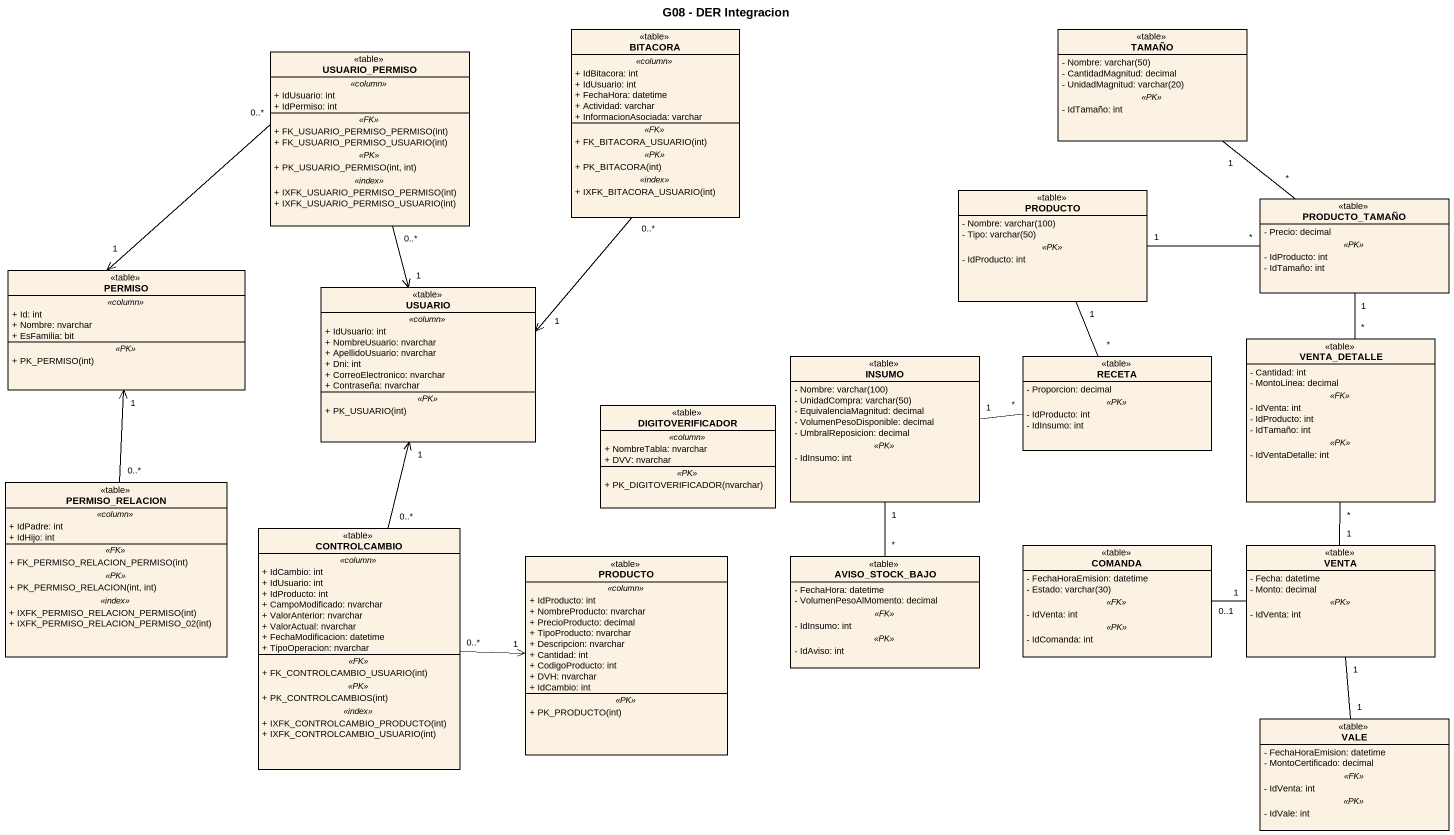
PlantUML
@startuml
title G08 - DER Integracion
hide circle
hide empty members
skinparam classAttributeIconSize 0
class USUARIO_PERMISO <<table>> {
  .. <<column>> ..
  + IdUsuario: int
  + IdPermiso: int
  .. <<FK>> ..
  + FK_USUARIO_PERMISO_PERMISO(int)
  + FK_USUARIO_PERMISO_USUARIO(int)
  .. <<PK>> ..
  + PK_USUARIO_PERMISO(int, int)
  .. <<index>> ..
  + IXFK_USUARIO_PERMISO_PERMISO(int)
  + IXFK_USUARIO_PERMISO_USUARIO(int)
}
class BITACORA <<table>> {
  .. <<column>> ..
  + IdBitacora: int
  + IdUsuario: int
  + FechaHora: datetime
  + Actividad: varchar
  + InformacionAsociada: varchar
  .. <<FK>> ..
  + FK_BITACORA_USUARIO(int)
  .. <<PK>> ..
  + PK_BITACORA(int)
  .. <<index>> ..
  + IXFK_BITACORA_USUARIO(int)
}
class TAMAÑO <<table>> {
  {field} - Nombre: varchar(50)
  - CantidadMagnitud: decimal
  {field} - UnidadMagnitud: varchar(20)
  .. <<PK>> ..
  - IdTamaño: int
}
class PRODUCTO <<table>> {
  {field} - Nombre: varchar(100)
  {field} - Tipo: varchar(50)
  .. <<PK>> ..
  - IdProducto: int
}
class PRODUCTO_TAMAÑO <<table>> {
  - Precio: decimal
  .. <<PK>> ..
  - IdProducto: int
  - IdTamaño: int
}
class PERMISO <<table>> {
  .. <<column>> ..
  + Id: int
  + Nombre: nvarchar
  + EsFamilia: bit
  .. <<PK>> ..
  + PK_PERMISO(int)
}
class USUARIO <<table>> {
  .. <<column>> ..
  + IdUsuario: int
  + NombreUsuario: nvarchar
  + ApellidoUsuario: nvarchar
  + Dni: int
  + CorreoElectronico: nvarchar
  + Contraseña: nvarchar
  .. <<PK>> ..
  + PK_USUARIO(int)
}
class INSUMO <<table>> {
  {field} - Nombre: varchar(100)
  {field} - UnidadCompra: varchar(50)
  - EquivalenciaMagnitud: decimal
  - VolumenPesoDisponible: decimal
  - UmbralReposicion: decimal
  .. <<PK>> ..
  - IdInsumo: int
}
class RECETA <<table>> {
  - Proporcion: decimal
  .. <<PK>> ..
  - IdProducto: int
  - IdInsumo: int
}
class VENTA_DETALLE <<table>> {
  - Cantidad: int
  - MontoLinea: decimal
  .. <<FK>> ..
  - IdVenta: int
  - IdProducto: int
  - IdTamaño: int
  .. <<PK>> ..
  - IdVentaDetalle: int
}
class DIGITOVERIFICADOR <<table>> {
  .. <<column>> ..
  + NombreTabla: nvarchar
  + DVV: nvarchar
  .. <<PK>> ..
  + PK_DIGITOVERIFICADOR(nvarchar)
}
class PERMISO_RELACION <<table>> {
  .. <<column>> ..
  + IdPadre: int
  + IdHijo: int
  .. <<FK>> ..
  + FK_PERMISO_RELACION_PERMISO(int)
  .. <<PK>> ..
  + PK_PERMISO_RELACION(int, int)
  .. <<index>> ..
  + IXFK_PERMISO_RELACION_PERMISO(int)
  + IXFK_PERMISO_RELACION_PERMISO_02(int)
}
class CONTROLCAMBIO <<table>> {
  .. <<column>> ..
  + IdCambio: int
  + IdUsuario: int
  + IdProducto: int
  + CampoModificado: nvarchar
  + ValorAnterior: nvarchar
  + ValorActual: nvarchar
  + FechaModificacion: datetime
  + TipoOperacion: nvarchar
  .. <<FK>> ..
  + FK_CONTROLCAMBIO_USUARIO(int)
  .. <<PK>> ..
  + PK_CONTROLCAMBIOS(int)
  .. <<index>> ..
  + IXFK_CONTROLCAMBIO_PRODUCTO(int)
  + IXFK_CONTROLCAMBIO_USUARIO(int)
}
class COMANDA <<table>> {
  - FechaHoraEmision: datetime
  {field} - Estado: varchar(30)
  .. <<FK>> ..
  - IdVenta: int
  .. <<PK>> ..
  - IdComanda: int
}
class VENTA <<table>> {
  - Fecha: datetime
  - Monto: decimal
  .. <<PK>> ..
  - IdVenta: int
}
class "PRODUCTO" as PRODUCTO_2 <<table>> {
  .. <<column>> ..
  + IdProducto: int
  + NombreProducto: nvarchar
  + PrecioProducto: decimal
  + TipoProducto: nvarchar
  + Descripcion: nvarchar
  + Cantidad: int
  + CodigoProducto: int
  + DVH: nvarchar
  + IdCambio: int
  .. <<PK>> ..
  + PK_PRODUCTO(int)
}
class AVISO_STOCK_BAJO <<table>> {
  - FechaHora: datetime
  - VolumenPesoAlMomento: decimal
  .. <<FK>> ..
  - IdInsumo: int
  .. <<PK>> ..
  - IdAviso: int
}
class VALE <<table>> {
  - FechaHoraEmision: datetime
  - MontoCertificado: decimal
  .. <<FK>> ..
  - IdVenta: int
  .. <<PK>> ..
  - IdVale: int
}
USUARIO_PERMISO "0..*" --> "1" PERMISO
USUARIO_PERMISO "0..*" --> "1" USUARIO
BITACORA "0..*" --> "1" USUARIO
TAMAÑO "1" -- "*" PRODUCTO_TAMAÑO
PRODUCTO "1" -right- "*" PRODUCTO_TAMAÑO
PRODUCTO "1" -- "*" RECETA
PRODUCTO_TAMAÑO "1" -- "*" VENTA_DETALLE
INSUMO "1" -right- "*" RECETA
INSUMO "1" -- "*" AVISO_STOCK_BAJO
PERMISO_RELACION "0..*" -up-> "1" PERMISO
CONTROLCAMBIO "0..*" -up-> "1" USUARIO
CONTROLCAMBIO "0..*" -right-> "1" PRODUCTO_2
VENTA "1" -up- "*" VENTA_DETALLE
VENTA "1" -left- "0..1" COMANDA
VENTA "1" -- "1" VALE
@enduml
